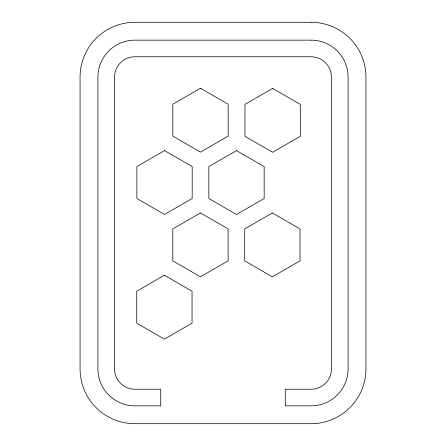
<?xml version="1.0" encoding="UTF-8"?>
<svg xmlns="http://www.w3.org/2000/svg" width="446" height="446" viewBox="0 0 446 446"><rect width="100%" height="100%" fill="white"/><g stroke="black" fill="none" stroke-linecap="round" stroke-linejoin="round"><path stroke-width="0.67" d="M200.505 88.258L172.847 104.225L172.847 136.164L200.505 152.131L228.162 136.164L228.162 104.225L200.505 88.258M164.524 150.586L136.866 166.559L136.866 198.492L164.524 214.459L192.187 198.492L192.187 166.559L164.524 150.586M272.623 88.408L244.965 104.375L244.965 136.309L272.623 152.281L300.281 136.309L300.281 104.375L272.623 88.408M236.503 150.603L208.845 166.57L208.845 198.509L236.503 214.476L264.16 198.509L264.16 166.57L236.503 150.603M200.46 212.937L172.797 228.91L172.797 260.843L200.46 276.815L228.118 260.843L228.118 228.91L200.46 212.937M164.384 275.26L136.721 291.227L136.721 323.166L164.384 339.133L192.042 323.166L192.042 291.227L164.384 275.26M272.367 212.965L244.709 228.932L244.709 260.871L272.367 276.838L300.024 260.871L300.024 228.932L272.367 212.965M311.118 22.3L134.882 22.3A54.813 54.813 0 0 0 80.063 77.113L80.063 368.887A54.813 54.813 0 0 0 134.882 423.7L311.118 423.7A54.813 54.813 0 0 0 365.937 368.887L365.937 77.113A54.813 54.813 0 0 0 311.118 22.3M311.118 40.157L134.882 40.157A36.957 36.957 0 0 0 97.919 77.113L97.919 368.887A36.957 36.957 0 0 0 134.882 405.843L160.711 405.843L160.711 389.235L134.882 389.235A20.349 20.349 0 0 1 114.533 368.887L114.533 77.113A20.349 20.349 0 0 1 134.882 56.765L311.118 56.765A20.349 20.349 0 0 1 331.467 77.113L331.467 368.887A20.349 20.349 0 0 1 311.118 389.235L285.289 389.235L285.289 405.843L311.118 405.843A36.957 36.957 0 0 0 348.081 368.887L348.081 77.113A36.957 36.957 0 0 0 311.118 40.157"/></g></svg>
